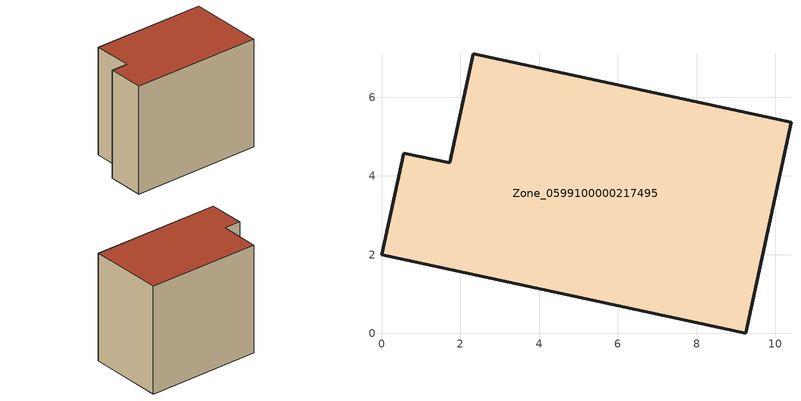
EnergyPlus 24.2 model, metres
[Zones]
Zone_0599100000217495
 floor ground (C_G): 9.25,0 0,2 0.56,4.58 1.73,4.33 2.33,7.11 10.4,5.36 z0
 wall outside (C_F): 1.73,4.33 0.56,4.58 0,2 9.25,0 10.4,5.36 2.33,7.11 1.73,4.33 z0:7.89
 roof outside (C_R): 10.4,5.36 2.33,7.11 1.73,4.33 0.56,4.58 0,2 9.25,0 z7.89
[BUILDING]
Pand.0599100000217495: North Axis=0; Terrain=City; Loads Convergence Tolerance Value=0.04; Temperature Convergence Tolerance Value=0.4; Solar Distribution=FullExterior; Maximum Number of Warmup Days=25; Minimum Number of Warmup Days=1
[Site:Location]
Rotterdam.The.Hague.AP_ZH_NLD Design_Conditions: Latitude=51.96; Longitude=4.45; Time Zone=1; Elevation=-4.5
[SITE:GROUNDTEMPERATURE:BUILDINGSURFACE]
18, 18, 18, 18, 18, 18, 18, 18, 18, 18, 18, 18
[MATERIAL] Thermal Absorptance=0.9; Solar Absorptance=0.7; Visible Absorptance=0.7
Name | Roughness | Thickness | Conductivity | Density | Specific Heat
G.TI.1975-1991 | MediumSmooth | 0.15 | 0.288461 | 540 | 1210
F.TI.1975-1991 | Rough | 0.3 | 0.230769 | 1920 | 840
R.TI.1975-1991 | MediumRough | 0.2 | 0.153846 | 1500 | 1000
[CONSTRUCTION]
C_G: G.TI.1975-1991
C_F: F.TI.1975-1991
C_R: R.TI.1975-1991
[ZONE]
Zone_0599100000217495: Type=1; Multiplier=1; Ceiling Height=Autocalculate; Volume=Autocalculate; Floor Area=autocalculate; Part of Total Floor Area=Yes
[ZONEINFILTRATION:DESIGNFLOWRATE]
Infil_Zone_0599100000217495: Zone or ZoneList or Space or SpaceList=Zone_0599100000217495; Schedule=AlwaysOn; Design Flow Rate Calculation Method=Flow/Area; Flow Rate per Floor Area=0.003; Constant Term Coefficient=1; Temperature Term Coefficient=0; Velocity Term Coefficient=0; Velocity Squared Term Coefficient=0
[HVACTEMPLATE:ZONE:IDEALLOADSAIRSYSTEM]
Zone_0599100000217495: Maximum Heating Supply Air Temperature=50; Minimum Cooling Supply Air Temperature=13; Maximum Heating Supply Air Humidity Ratio=0.0156; Minimum Cooling Supply Air Humidity Ratio=0.0077; Heating Limit=NoLimit; Cooling Limit=NoLimit; Dehumidification Control Type=ConstantSensibleHeatRatio; Cooling Sensible Heat Ratio=0.7; Dehumidification Setpoint=60; Humidification Control Type=None; Humidification Setpoint=30; Outdoor Air Method=None; Outdoor Air Flow Rate per Person=0.00944; Outdoor Air Flow Rate per Zone Floor Area=0; Outdoor Air Flow Rate per Zone=0; Demand Controlled Ventilation Type=None; Outdoor Air Economizer Type=NoEconomizer; Heat Recovery Type=None; Sensible Heat Recovery Effectiveness=0.7; Latent Heat Recovery Effectiveness=0.65
[ZONECONTROL:THERMOSTAT]
ThermostatControl_Zone_0599100000217495: Zone or ZoneList=Zone_0599100000217495; Control Type Schedule=DualSetpointControlType; Control 1=Thermostat_Zone_0599100000217495; Temperature Difference Between Cutout And Setpoint=0
[THERMOSTATSETPOINT:DUALSETPOINT]
Thermostat_Zone_0599100000217495: Heating Setpoint Temperature Schedule=HeatingSetpoint_Zone_0599100000217495; Cooling Setpoint Temperature Schedule=CoolingSetpoint_Zone_0599100000217495
[SCHEDULE:COMPACT]
HeatingSetpoint_Zone_0599100000217495: Through: 12/31, For: AllDays, Until: 24:00, 21
CoolingSetpoint_Zone_0599100000217495: Through: 12/31, For: AllDays, Until: 24:00, 24
DualSetpointControlType: Through: 12/31, For: AllDays, Until: 24:00, 4
AlwaysOn: Through: 12/31, For: AllDays, Until: 24:00, 1
